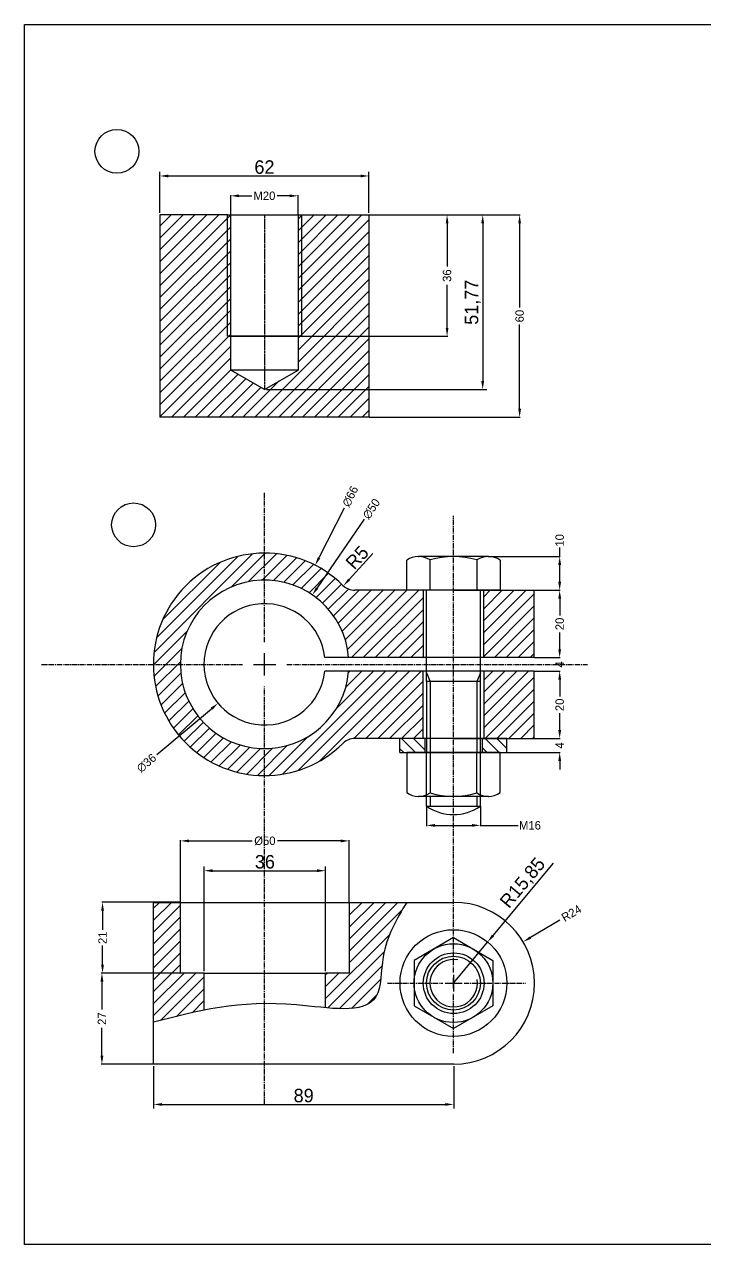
# Model space of a CAD drawing. Header units: millimetres. Extents: x -2626 to 3046, y -440 to 1628.
# Drawn here: x -2611.2 to -2409.2, y 427.7 to 789.7 of the extents above; entities that cross this region are included whole.
import ezdxf

# ---------------------------------------------------------------- set-up
doc = ezdxf.new("R2010")
doc.units = ezdxf.units.MM
doc.linetypes.add('CENTER2', pattern=[1.125, 0.75, -0.125, 0.125, -0.125])
doc.dimstyles.new('ISO-25', dxfattribs={"dimtxt": 4, "dimasz": 2.5, "dimexe": 1.25, "dimexo": 0.625, "dimtad": 1, "dimtxsty": 'Standard', "dimcen": 2.5, "dimadec": 0, "dimazin": 0, "dimtfac": 1, "dimtmove": 0, "dimatfit": 3, "dimfxl": 1, "dimarcsym": 0})
doc.dimstyles.get("Standard").update_dxf_attribs({"dimtxt": 2.5, "dimasz": 2.5, "dimexe": 0.18, "dimexo": 0.0625, "dimtad": 0, "dimdec": 0, "dimzin": 0, "dimdsep": 46, "dimtxsty": 'Standard', "dimcen": 2.5, "dimclrd": 3, "dimclre": 3, "dimclrt": 4, "dimadec": 0, "dimazin": 0, "dimtfac": 1, "dimtdec": 0, "dimtofl": 0, "dimtmove": 0, "dimatfit": 3, "dimfxl": 1, "dimtolj": 1, "dimtzin": 0, "dimarcsym": 0})
pattern_1 = [(45, (-2815.7956, 204.8448), (-1.767767, 1.767767), [])]

# ---------------------------------------------------------------- blocks, each defined once
blk = doc.blocks.new('*U309')
at = {"color": 0, "linetype": 'CENTER2', "transparency": 16777216}
blk.add_line((0, 18.12), (0, -33.89), dxfattribs=at)
blk = doc.blocks.new('*U310')
at = {"color": 0, "linetype": 'CENTER2', "ltscale": 2, "transparency": 16777216}
for p, q in [((0, 3.17), (0, 138.65)), ((-19.59, 0), (-3.17, 0)), ((3.17, 0), (21.35, 0)), ((0, -20.76), (0, -3.17))]:
    blk.add_line(p, q, dxfattribs=at)
at = {"color": 0, "linetype": 'Continuous', "ltscale": 2, "transparency": 16777216}
for p, q in [((-1.58, 0), (1.58, 0)), ((0, -1.58), (0, 1.58))]:
    blk.add_line(p, q, dxfattribs=at)
blk = doc.blocks.new('*U311')
at = {"color": 0, "linetype": 'CENTER2', "ltscale": 2, "transparency": 16777216}
for p, q in [((0, 6.6), (0, 51)), ((-66.14, 0), (-6.6, 0)), ((6.6, 0), (95.8, 0)), ((0, -130.45), (0, -6.6))]:
    blk.add_line(p, q, dxfattribs=at)
at = {"color": 0, "linetype": 'Continuous', "ltscale": 2, "transparency": 16777216}
for p, q in [((-3.3, 0), (3.3, 0)), ((0, -3.3), (0, 3.3))]:
    blk.add_line(p, q, dxfattribs=at)
blk = doc.blocks.new('*D335')
at = {"color": 3, "lineweight": -2, "transparency": 16777216}
for p, q in [((-2550.05, 733.24), (-2550.05, 739.04)), ((-2547.55, 738.86), (-2543.8, 738.86)), ((-2532.55, 738.86), (-2536.3, 738.86)), ((-2530.05, 733.24), (-2530.05, 739.04))]:
    blk.add_line(p, q, dxfattribs=at)
at = {"color": 3, "transparency": 16777216}
for points in [[(-2547.55, 739.27), (-2547.55, 738.44), (-2550.05, 738.86)], [(-2532.55, 739.27), (-2532.55, 738.44), (-2530.05, 738.86)]]:
    blk.add_solid(points, dxfattribs=at)
at = {"layer": 'Defpoints', "color": 0, "transparency": 16777216}
for p in [(-2530.05, 738.86), (-2550.05, 733.18), (-2530.05, 733.18)]:
    blk.add_point(p, dxfattribs=at)
at = {"transparency": 16777216, "insert": (-2540.05, 738.86), "char_height": 2.5, "attachment_point": 5}
blk.add_mtext('\\A1;M20', dxfattribs=at)
blk = doc.blocks.new('*D336')
at = {"color": 3, "lineweight": -2, "transparency": 16777216}
for p, q in [((-2508.99, 733.18), (-2464.17, 733.18)), ((-2464.35, 730.68), (-2464.35, 705.68)), ((-2464.35, 675.68), (-2464.35, 700.68)), ((-2508.99, 673.18), (-2464.17, 673.18))]:
    blk.add_line(p, q, dxfattribs=at)
at = {"color": 3, "transparency": 16777216}
for points in [[(-2464.76, 730.68), (-2463.93, 730.68), (-2464.35, 733.18)], [(-2464.76, 675.68), (-2463.93, 675.68), (-2464.35, 673.18)]]:
    blk.add_solid(points, dxfattribs=at)
at = {"layer": 'Defpoints', "color": 0, "transparency": 16777216}
for p in [(-2509.05, 733.18), (-2509.05, 673.18), (-2464.35, 673.18)]:
    blk.add_point(p, dxfattribs=at)
at = {"color": 4, "transparency": 16777216, "insert": (-2464.35, 703.18), "char_height": 2.5, "attachment_point": 5, "rotation": 90}
blk.add_mtext('\\A1;60', dxfattribs=at)
blk = doc.blocks.new('*D337')
at = {"color": 3, "lineweight": -2, "transparency": 16777216}
for p, q in [((-2550.99, 733.18), (-2485.69, 733.18)), ((-2485.87, 730.68), (-2485.87, 717.89)), ((-2485.87, 699.68), (-2485.87, 712.47)), ((-2550.99, 697.18), (-2485.69, 697.18))]:
    blk.add_line(p, q, dxfattribs=at)
at = {"color": 3, "transparency": 16777216}
for points in [[(-2486.28, 730.68), (-2485.45, 730.68), (-2485.87, 733.18)], [(-2486.28, 699.68), (-2485.45, 699.68), (-2485.87, 697.18)]]:
    blk.add_solid(points, dxfattribs=at)
at = {"layer": 'Defpoints', "color": 0, "transparency": 16777216}
for p in [(-2551.05, 733.18), (-2551.05, 697.18), (-2485.87, 697.18)]:
    blk.add_point(p, dxfattribs=at)
at = {"transparency": 16777216, "insert": (-2485.87, 715.18), "char_height": 2.5, "attachment_point": 5, "rotation": 90}
blk.add_mtext('\\A1;36', dxfattribs=at)
blk = doc.blocks.new('*D338')
at = {"color": 3, "lineweight": -2, "transparency": 16777216}
for p, q in [((-2452.47, 631.84), (-2452.47, 634.55)), ((-2473.67, 631.84), (-2452.29, 631.84)), ((-2452.47, 624.34), (-2452.47, 629.34)), ((-2470.08, 621.84), (-2452.29, 621.84))]:
    blk.add_line(p, q, dxfattribs=at)
at = {"color": 3, "transparency": 16777216}
for points in [[(-2452.89, 629.34), (-2452.05, 629.34), (-2452.47, 631.84)], [(-2452.89, 624.34), (-2452.05, 624.34), (-2452.47, 621.84)]]:
    blk.add_solid(points, dxfattribs=at)
at = {"layer": 'Defpoints', "color": 0, "transparency": 16777216}
for p in [(-2473.73, 631.84), (-2470.14, 621.84), (-2452.47, 621.84)]:
    blk.add_point(p, dxfattribs=at)
at = {"transparency": 16777216, "insert": (-2452.47, 636.64), "char_height": 2.5, "attachment_point": 5, "rotation": 90}
blk.add_mtext('\\A1;10', dxfattribs=at)
blk = doc.blocks.new('*D339')
at = {"color": 3, "lineweight": -2, "transparency": 16777216}
for p, q in [((-2459.93, 621.84), (-2452.29, 621.84)), ((-2452.47, 619.34), (-2452.47, 614.34)), ((-2452.47, 604.34), (-2452.47, 609.34)), ((-2459.93, 601.84), (-2452.29, 601.84))]:
    blk.add_line(p, q, dxfattribs=at)
at = {"color": 3, "transparency": 16777216}
for points in [[(-2452.88, 619.34), (-2452.05, 619.34), (-2452.47, 621.84)], [(-2452.88, 604.34), (-2452.05, 604.34), (-2452.47, 601.84)]]:
    blk.add_solid(points, dxfattribs=at)
at = {"layer": 'Defpoints', "color": 0, "transparency": 16777216}
for p in [(-2459.99, 621.84), (-2452.47, 621.84), (-2459.99, 601.84)]:
    blk.add_point(p, dxfattribs=at)
at = {"transparency": 16777216, "insert": (-2452.47, 611.84), "char_height": 2.5, "attachment_point": 5, "rotation": 90}
blk.add_mtext('\\A1;20', dxfattribs=at)
blk = doc.blocks.new('*D340')
at = {"color": 3, "lineweight": -2, "transparency": 16777216}
for p, q in [((-2452.47, 604.34), (-2452.47, 606.84)), ((-2459.93, 601.84), (-2452.29, 601.84)), ((-2459.93, 597.84), (-2452.29, 597.84)), ((-2452.47, 595.34), (-2452.47, 592.84))]:
    blk.add_line(p, q, dxfattribs=at)
at = {"color": 3, "transparency": 16777216}
for points in [[(-2452.88, 604.34), (-2452.05, 604.34), (-2452.47, 601.84)], [(-2452.88, 595.34), (-2452.05, 595.34), (-2452.47, 597.84)]]:
    blk.add_solid(points, dxfattribs=at)
at = {"layer": 'Defpoints', "color": 0, "transparency": 16777216}
for p in [(-2459.99, 601.84), (-2452.47, 601.84), (-2459.99, 597.84)]:
    blk.add_point(p, dxfattribs=at)
at = {"transparency": 16777216, "insert": (-2452.47, 599.84), "char_height": 2.5, "attachment_point": 5, "rotation": 90}
blk.add_mtext('\\A1;4', dxfattribs=at)
blk = doc.blocks.new('*D341')
at = {"color": 3, "lineweight": -2, "transparency": 16777216}
for p, q in [((-2459.93, 597.84), (-2452.29, 597.84)), ((-2452.47, 595.34), (-2452.47, 590.34)), ((-2452.47, 580.34), (-2452.47, 585.34)), ((-2459.93, 577.84), (-2452.29, 577.84))]:
    blk.add_line(p, q, dxfattribs=at)
at = {"color": 3, "transparency": 16777216}
for points in [[(-2452.88, 595.34), (-2452.05, 595.34), (-2452.47, 597.84)], [(-2452.88, 580.34), (-2452.05, 580.34), (-2452.47, 577.84)]]:
    blk.add_solid(points, dxfattribs=at)
at = {"layer": 'Defpoints', "color": 0, "transparency": 16777216}
for p in [(-2459.99, 597.84), (-2452.47, 597.84), (-2459.99, 577.84)]:
    blk.add_point(p, dxfattribs=at)
at = {"transparency": 16777216, "insert": (-2452.47, 587.84), "char_height": 2.5, "attachment_point": 5, "rotation": 90}
blk.add_mtext('\\A1;20', dxfattribs=at)
blk = doc.blocks.new('*D342')
at = {"color": 3, "lineweight": -2, "transparency": 16777216}
for p, q in [((-2452.47, 580.34), (-2452.47, 582.84)), ((-2468.08, 577.84), (-2452.29, 577.84)), ((-2468.08, 573.69), (-2452.29, 573.69)), ((-2452.47, 571.19), (-2452.47, 568.69))]:
    blk.add_line(p, q, dxfattribs=at)
at = {"color": 3, "transparency": 16777216}
for points in [[(-2452.88, 580.34), (-2452.05, 580.34), (-2452.47, 577.84)], [(-2452.88, 571.19), (-2452.05, 571.19), (-2452.47, 573.69)]]:
    blk.add_solid(points, dxfattribs=at)
at = {"layer": 'Defpoints', "color": 0, "transparency": 16777216}
for p in [(-2468.14, 577.84), (-2452.47, 577.84), (-2468.14, 573.69)]:
    blk.add_point(p, dxfattribs=at)
at = {"transparency": 16777216, "insert": (-2452.47, 575.77), "char_height": 2.5, "attachment_point": 5, "rotation": 90}
blk.add_mtext('\\A1;4', dxfattribs=at)
blk = doc.blocks.new('*D343')
at = {"color": 3, "lineweight": -2, "transparency": 16777216}
for p, q in [((-2491.99, 557.75), (-2491.99, 551.88)), ((-2475.99, 557.75), (-2475.99, 551.88)), ((-2489.49, 552.06), (-2478.49, 552.06)), ((-2475.99, 552.06), (-2464.82, 552.06))]:
    blk.add_line(p, q, dxfattribs=at)
at = {"color": 3, "transparency": 16777216}
for points in [[(-2489.49, 552.48), (-2489.49, 551.65), (-2491.99, 552.06)], [(-2478.49, 552.48), (-2478.49, 551.65), (-2475.99, 552.06)]]:
    blk.add_solid(points, dxfattribs=at)
at = {"layer": 'Defpoints', "color": 0, "transparency": 16777216}
for p in [(-2491.99, 557.81), (-2475.99, 557.81), (-2475.99, 552.06)]:
    blk.add_point(p, dxfattribs=at)
at = {"transparency": 16777216, "insert": (-2461.28, 552.06), "char_height": 2.5, "attachment_point": 5}
blk.add_mtext('\\A1;M16', dxfattribs=at)
blk = doc.blocks.new('*D344')
at = {"color": 3, "lineweight": -2, "transparency": 16777216}
for p, q in [((-2452.4, 523.98), (-2461.14, 518.78)), ((-2483.91, 502.74), (-2483.91, 507.74)), ((-2486.41, 505.24), (-2481.41, 505.24))]:
    blk.add_line(p, q, dxfattribs=at)
at = {"color": 3, "transparency": 16777216}
blk.add_solid([(-2461.35, 519.14), (-2460.93, 518.43), (-2463.29, 517.51)], dxfattribs=at)
at = {"layer": 'Defpoints', "color": 0, "transparency": 16777216}
for p in [(-2463.29, 517.51), (-2483.91, 505.24)]:
    blk.add_point(p, dxfattribs=at)
at = {"transparency": 16777216, "insert": (-2449, 526.01), "char_height": 2.5, "attachment_point": 5, "rotation": 30.7449}
blk.add_mtext('\\A1;R24', dxfattribs=at)
blk = doc.blocks.new('*D345')
at = {"color": 3, "lineweight": -2, "transparency": 16777216}
for p, q in [((-2564.98, 529.24), (-2588.25, 529.24)), ((-2588.07, 526.74), (-2588.07, 521.03)), ((-2588.07, 510.74), (-2588.07, 516.44)), ((-2564.98, 508.24), (-2588.25, 508.24))]:
    blk.add_line(p, q, dxfattribs=at)
at = {"color": 3, "transparency": 16777216}
for points in [[(-2588.49, 526.74), (-2587.65, 526.74), (-2588.07, 529.24)], [(-2588.49, 510.74), (-2587.65, 510.74), (-2588.07, 508.24)]]:
    blk.add_solid(points, dxfattribs=at)
at = {"layer": 'Defpoints', "color": 0, "transparency": 16777216}
for p in [(-2564.91, 529.24), (-2588.07, 508.24), (-2564.91, 508.24)]:
    blk.add_point(p, dxfattribs=at)
at = {"transparency": 16777216, "insert": (-2588.07, 518.74), "char_height": 2.5, "attachment_point": 5, "rotation": 90}
blk.add_mtext('\\A1;21', dxfattribs=at)
blk = doc.blocks.new('*D346')
at = {"color": 3, "lineweight": -2, "transparency": 16777216}
for p, q in [((-2564.98, 508.24), (-2588.43, 508.24)), ((-2588.25, 505.74), (-2588.25, 497.44)), ((-2588.25, 483.74), (-2588.25, 492.03)), ((-2572.98, 481.24), (-2588.43, 481.24))]:
    blk.add_line(p, q, dxfattribs=at)
at = {"color": 3, "transparency": 16777216}
for points in [[(-2588.67, 505.74), (-2587.83, 505.74), (-2588.25, 508.24)], [(-2588.67, 483.74), (-2587.83, 483.74), (-2588.25, 481.24)]]:
    blk.add_solid(points, dxfattribs=at)
at = {"layer": 'Defpoints', "color": 0, "transparency": 16777216}
for p in [(-2564.91, 508.24), (-2588.25, 481.24), (-2572.91, 481.24)]:
    blk.add_point(p, dxfattribs=at)
at = {"transparency": 16777216, "insert": (-2588.25, 494.74), "char_height": 2.5, "attachment_point": 5, "rotation": 90}
blk.add_mtext('\\A1;27', dxfattribs=at)
blk = doc.blocks.new('*D347')
at = {"color": 3, "lineweight": -2, "transparency": 16777216}
for p, q in [((-2564.91, 529.3), (-2564.91, 547.64)), ((-2562.41, 547.46), (-2543.66, 547.46)), ((-2517.41, 547.46), (-2536.16, 547.46)), ((-2514.91, 529.3), (-2514.91, 547.64))]:
    blk.add_line(p, q, dxfattribs=at)
at = {"color": 3, "transparency": 16777216}
for points in [[(-2562.41, 547.88), (-2562.41, 547.05), (-2564.91, 547.46)], [(-2517.41, 547.88), (-2517.41, 547.05), (-2514.91, 547.46)]]:
    blk.add_solid(points, dxfattribs=at)
at = {"layer": 'Defpoints', "color": 0, "transparency": 16777216}
for p in [(-2514.91, 547.46), (-2564.91, 529.24), (-2514.91, 529.24)]:
    blk.add_point(p, dxfattribs=at)
at = {"transparency": 16777216, "insert": (-2539.91, 547.46), "char_height": 2.5, "attachment_point": 5}
blk.add_mtext('\\A1;%%C50', dxfattribs=at)
blk = doc.blocks.new('*D348')
at = {"color": 3, "lineweight": -2, "transparency": 16777216}
for p, q in [((-2516.38, 646.15), (-2523.87, 631.47)), ((-2539.99, 597.34), (-2539.99, 602.34)), ((-2542.49, 599.84), (-2537.49, 599.84))]:
    blk.add_line(p, q, dxfattribs=at)
at = {"color": 3, "transparency": 16777216}
blk.add_solid([(-2524.24, 631.66), (-2523.49, 631.28), (-2525, 629.24)], dxfattribs=at)
at = {"layer": 'Defpoints', "color": 0, "transparency": 16777216}
for p in [(-2525, 629.24), (-2554.98, 570.44)]:
    blk.add_point(p, dxfattribs=at)
at = {"transparency": 16777216, "insert": (-2514.58, 649.68), "char_height": 2.5, "attachment_point": 5, "rotation": 62.9821}
blk.add_mtext('\\A1;∅66', dxfattribs=at)
blk = doc.blocks.new('*D349')
at = {"color": 3, "lineweight": -2, "transparency": 16777216}
for p, q in [((-2510.42, 642.89), (-2524.42, 622.51)), ((-2539.99, 597.34), (-2539.99, 602.34)), ((-2542.49, 599.84), (-2537.49, 599.84))]:
    blk.add_line(p, q, dxfattribs=at)
at = {"color": 3, "transparency": 16777216}
blk.add_solid([(-2524.76, 622.75), (-2524.08, 622.27), (-2525.84, 620.45)], dxfattribs=at)
at = {"layer": 'Defpoints', "color": 0, "transparency": 16777216}
for p in [(-2525.84, 620.45), (-2554.15, 579.24)]:
    blk.add_point(p, dxfattribs=at)
at = {"transparency": 16777216, "insert": (-2508.3, 645.98), "char_height": 2.5, "attachment_point": 5, "rotation": 55.5142}
blk.add_mtext('\\A1;∅50', dxfattribs=at)
blk = doc.blocks.new('*D350')
at = {"color": 3, "lineweight": -2, "transparency": 16777216}
for p, q in [((-2539.99, 597.34), (-2539.99, 602.34)), ((-2542.49, 599.84), (-2537.49, 599.84)), ((-2572, 573.08), (-2555.72, 586.69))]:
    blk.add_line(p, q, dxfattribs=at)
at = {"color": 3, "transparency": 16777216}
blk.add_solid([(-2555.99, 587.01), (-2555.45, 586.37), (-2553.8, 588.3)], dxfattribs=at)
at = {"layer": 'Defpoints', "color": 0, "transparency": 16777216}
for p in [(-2526.18, 611.39), (-2553.8, 588.3)]:
    blk.add_point(p, dxfattribs=at)
at = {"transparency": 16777216, "insert": (-2575.03, 570.54), "char_height": 2.5, "attachment_point": 5, "rotation": 39.9025}
blk.add_mtext('\\A1;∅36', dxfattribs=at)
blk = doc.blocks.new('*D409')
at = {"color": 0, "lineweight": -2, "transparency": 16777216}
for p, q in [((-2539.43, 733.18), (-2474.05, 733.18)), ((-2475.3, 730.68), (-2475.3, 683.91)), ((-2539.43, 681.41), (-2474.05, 681.41))]:
    blk.add_line(p, q, dxfattribs=at)
at = {"color": 0, "transparency": 16777216}
for points in [[(-2475.72, 730.68), (-2474.88, 730.68), (-2475.3, 733.18)], [(-2475.72, 683.91), (-2474.88, 683.91), (-2475.3, 681.41)]]:
    blk.add_solid(points, dxfattribs=at)
at = {"layer": 'Defpoints', "color": 0, "transparency": 16777216}
for p in [(-2540.05, 733.18), (-2540.05, 681.41), (-2475.3, 681.41)]:
    blk.add_point(p, dxfattribs=at)
at = {"color": 0, "transparency": 16777216, "insert": (-2478.26, 707.29), "char_height": 4, "attachment_point": 5, "rotation": 90}
blk.add_mtext('51,77', dxfattribs=at)
blk = doc.blocks.new('*D410')
at = {"color": 0, "lineweight": -2, "transparency": 16777216}
for p, q in [((-2571.05, 733.8), (-2571.05, 746)), ((-2509.05, 733.8), (-2509.05, 746)), ((-2568.55, 744.75), (-2511.55, 744.75))]:
    blk.add_line(p, q, dxfattribs=at)
at = {"color": 0, "transparency": 16777216}
for points in [[(-2568.55, 745.16), (-2568.55, 744.33), (-2571.05, 744.75)], [(-2511.55, 745.16), (-2511.55, 744.33), (-2509.05, 744.75)]]:
    blk.add_solid(points, dxfattribs=at)
at = {"layer": 'Defpoints', "color": 0, "transparency": 16777216}
for p in [(-2509.05, 744.75), (-2571.05, 733.18), (-2509.05, 733.18)]:
    blk.add_point(p, dxfattribs=at)
at = {"color": 0, "transparency": 16777216, "insert": (-2540.05, 747.37), "char_height": 4, "attachment_point": 5}
blk.add_mtext('62', dxfattribs=at)
blk = doc.blocks.new('*D411')
at = {"color": 0, "lineweight": -2, "transparency": 16777216}
for p, q in [((-2557.91, 508.86), (-2557.91, 539.87)), ((-2521.91, 508.86), (-2521.91, 539.87)), ((-2555.41, 538.62), (-2524.41, 538.62))]:
    blk.add_line(p, q, dxfattribs=at)
at = {"color": 0, "transparency": 16777216}
for points in [[(-2555.41, 539.04), (-2555.41, 538.21), (-2557.91, 538.62)], [(-2524.41, 539.04), (-2524.41, 538.21), (-2521.91, 538.62)]]:
    blk.add_solid(points, dxfattribs=at)
at = {"layer": 'Defpoints', "color": 0, "transparency": 16777216}
for p in [(-2521.91, 538.62), (-2557.91, 508.24), (-2521.91, 508.24)]:
    blk.add_point(p, dxfattribs=at)
at = {"color": 0, "transparency": 16777216, "insert": (-2539.91, 541.25), "char_height": 4, "attachment_point": 5}
blk.add_mtext('36', dxfattribs=at)
blk = doc.blocks.new('*D412')
at = {"color": 0, "lineweight": -2, "transparency": 16777216}
blk.add_line((-2507.92, 632.7), (-2514.94, 624.99), dxfattribs=at)
at = {"color": 0, "transparency": 16777216}
blk.add_solid([(-2515.24, 625.28), (-2514.63, 624.71), (-2516.62, 623.15)], dxfattribs=at)
at = {"layer": 'Defpoints', "color": 0, "transparency": 16777216}
for p in [(-2513.25, 626.84), (-2516.62, 623.15)]:
    blk.add_point(p, dxfattribs=at)
at = {"color": 0, "transparency": 16777216, "insert": (-2512.53, 631.54), "char_height": 4, "attachment_point": 5, "rotation": 47.6841}
blk.add_mtext('R5', dxfattribs=at)
blk = doc.blocks.new('*D414')
at = {"color": 0, "lineweight": -2, "transparency": 16777216}
for p, q in [((-2454.38, 540.88), (-2472.25, 519.39)), ((-2483.98, 505.27), (-2473.85, 517.46))]:
    blk.add_line(p, q, dxfattribs=at)
at = {"color": 0, "transparency": 16777216}
blk.add_solid([(-2472.57, 519.65), (-2471.93, 519.12), (-2473.85, 517.46)], dxfattribs=at)
at = {"layer": 'Defpoints', "color": 0, "transparency": 16777216}
for p in [(-2473.85, 517.46), (-2483.98, 505.27)]:
    blk.add_point(p, dxfattribs=at)
at = {"color": 0, "transparency": 16777216, "insert": (-2463.24, 534.86), "char_height": 4, "attachment_point": 5, "rotation": 50.2638}
blk.add_mtext('R15,85', dxfattribs=at)
blk = doc.blocks.new('*D415')
at = {"color": 0, "lineweight": -2, "transparency": 16777216}
for p, q in [((-2572.91, 480.61), (-2572.91, 468.02)), ((-2483.91, 480.61), (-2483.91, 468.02)), ((-2570.41, 469.27), (-2486.41, 469.27))]:
    blk.add_line(p, q, dxfattribs=at)
at = {"color": 0, "transparency": 16777216}
for points in [[(-2570.41, 469.68), (-2570.41, 468.85), (-2572.91, 469.27)], [(-2486.41, 469.68), (-2486.41, 468.85), (-2483.91, 469.27)]]:
    blk.add_solid(points, dxfattribs=at)
at = {"layer": 'Defpoints', "color": 0, "transparency": 16777216}
for p in [(-2572.91, 481.24), (-2483.91, 481.24), (-2483.91, 469.27)]:
    blk.add_point(p, dxfattribs=at)
at = {"color": 0, "transparency": 16777216, "insert": (-2528.41, 471.89), "char_height": 4, "attachment_point": 5}
blk.add_mtext('89', dxfattribs=at)

msp = doc.modelspace()

# ---------------------------------------------------------------- hatches: boundary and pattern name
at = {"ltscale": 6}
h = msp.add_hatch(dxfattribs=at)
h.set_pattern_fill('ANSI31', color=3, scale=20)
h.set_pattern_definition([(45, (-2997.3091, 215.2144), (-1.767767, 1.767767), [])])
h.paths.add_polyline_path([(-2551.052, 733.179), (-2571.052, 733.179), (-2571.052, 673.179), (-2509.052, 673.179), (-2509.052, 733.179), (-2529.052, 733.179), (-2529.052, 697.185), (-2530.052, 697.185), (-2530.052, 687.179), (-2540.052, 681.406), (-2550.052, 687.179), (-2550.052, 697.185), (-2551.052, 697.185)])
h.paths.add_polyline_path([(-2551.052, 697.185), (-2550.052, 697.185), (-2550.052, 733.179), (-2551.052, 733.179)], flags=16)
h.paths.add_polyline_path([(-2529.052, 733.179), (-2530.052, 733.179), (-2530.052, 697.185), (-2529.052, 697.185)], flags=17)
h = msp.add_hatch()
h.set_pattern_fill('ANSI31', color=3, scale=20)
h.set_pattern_definition(pattern_1)
h.paths.add_polyline_path([(-2492.992, 601.843), (-2492.992, 621.843), (-2497.842, 621.843), (-2513.252, 621.843, -0.1976528), (-2516.771, 623.29, 2.3977587), (-2516.771, 576.396, -0.1976528), (-2513.252, 577.843), (-2492.992, 577.843), (-2492.992, 597.843), (-2515.072, 597.843, -24.9599358), (-2515.072, 601.843)])
h = msp.add_hatch()
h.set_pattern_fill('ANSI31', color=3, scale=20)
h.set_pattern_definition(pattern_1)
h.paths.add_polyline_path([(-2459.992, 621.843), (-2474.992, 621.843), (-2474.992, 601.843), (-2459.992, 601.843)])
h.paths.add_polyline_path([(-2474.992, 577.843), (-2468.142, 577.843), (-2459.992, 577.843), (-2459.992, 597.843), (-2474.992, 597.843)])
h = msp.add_hatch()
h.set_pattern_fill('ANSI31', color=0, scale=20, angle=90)
h.set_pattern_definition([(135, (-2815.7956, 204.8448), (-1.767767, -1.767767), [])])
h.paths.add_polyline_path([(-2492.492, 577.843), (-2499.842, 577.843), (-2499.842, 573.688), (-2492.492, 573.688)])
h.paths.add_polyline_path([(-2475.492, 573.688), (-2470.142, 573.688), (-2468.142, 573.688), (-2468.142, 577.843), (-2475.492, 577.843)])
h = msp.add_hatch()
h.set_pattern_fill('ANSI31', color=3, scale=20)
h.set_pattern_definition([(45, (-2815.7176, 189.238), (-1.767767, 1.767767), [])])
edge = h.paths.add_edge_path()
edge.add_line((-2514.914, 508.236), (-2521.914, 508.236))
edge.add_line((-2521.914, 508.236), (-2521.914, 497.951))
edge.add_spline(control_points=[(-2521.914, 497.951), (-2515.31, 497.352), (-2505.007, 497.419), (-2505.847, 515.856), (-2500.826, 524.245), (-2497.839, 529.236)], knot_values=[0, 0, 0, 0, 16.5463895, 28.5534123, 46.1915874, 46.1915874, 46.1915874, 46.1915874], degree=3, periodic=0)
edge.add_line((-2497.839, 529.236), (-2514.914, 529.236))
edge.add_line((-2514.914, 529.236), (-2514.914, 508.236))
edge = h.paths.add_edge_path()
edge.add_line((-2557.914, 508.236), (-2564.914, 508.236))
edge.add_line((-2564.914, 508.236), (-2564.914, 529.236))
edge.add_line((-2564.914, 529.236), (-2572.914, 529.236))
edge.add_line((-2572.914, 529.236), (-2572.914, 493.643))
edge.add_spline(control_points=[(-2572.914, 493.643), (-2567.998, 494.93), (-2563.082, 496.217), (-2557.914, 497.226)], knot_values=[79.4419306, 79.4419306, 79.4419306, 79.4419306, 95.9946433, 95.9946433, 95.9946433, 95.9946433], degree=3, periodic=0)
edge.add_line((-2557.914, 497.226), (-2557.914, 508.236))

# ---------------------------------------------------------------- linework, layer by layer
at = {"color": 4}
for p, q in [((-2551.052, 733.179), (-2571.052, 733.179)), ((-2529.052, 697.185), (-2551.052, 697.185)), ((-2540.052, 681.406), (-2540.052, 681.406)), ((-2494.379, 631.843), (-2494.262, 631.843)), ((-2494.379, 631.843), (-2494.262, 631.843)), ((-2473.722, 631.843), (-2473.604, 631.843)), ((-2477.067, 621.843), (-2490.917, 621.843)), ((-2483.992, 621.843), (-2459.992, 621.843)), ((-2491.992, 594.809), (-2491.992, 597.309)), ((-2468.142, 577.843), (-2499.842, 577.843)), ((-2492.492, 577.843), (-2492.492, 573.688)), ((-2483.992, 577.843), (-2459.992, 577.843)), ((-2475.492, 577.843), (-2475.492, 573.688)), ((-2468.142, 573.688), (-2468.142, 577.843)), ((-2499.842, 573.688), (-2468.142, 573.688)), ((-2494.379, 560.688), (-2494.262, 560.688)), ((-2494.379, 560.688), (-2494.262, 560.688)), ((-2491.992, 557.809), (-2491.992, 560.688)), ((-2475.992, 557.809), (-2475.992, 560.688)), ((-2473.722, 560.688), (-2473.604, 560.688)), ((-2472.287, 512.025), (-2472.287, 498.525)), ((-2557.914, 497.226), (-2557.914, 508.236)), ((-2521.914, 497.951), (-2521.914, 508.236)), ((-2472.287, 498.525), (-2483.979, 491.775))]:
    msp.add_line(p, q, dxfattribs=at)
at = {"color": 0}
for p, q in [((-2571.052, 733.179), (-2571.052, 673.179)), ((-2551.052, 733.179), (-2529.052, 733.179)), ((-2529.052, 733.179), (-2509.052, 733.179)), ((-2509.052, 733.179), (-2509.052, 673.179)), ((-2540.052, 681.406), (-2550.052, 687.179)), ((-2540.052, 681.406), (-2530.052, 687.179)), ((-2509.052, 673.179), (-2571.052, 673.179)), ((-2497.842, 621.843), (-2497.842, 630.743)), ((-2473.592, 631.843), (-2494.391, 631.843)), ((-2490.917, 621.843), (-2490.917, 630.822)), ((-2477.067, 630.822), (-2477.067, 621.843)), ((-2470.142, 630.743), (-2470.142, 621.843)), ((-2492.992, 621.843), (-2513.252, 621.843)), ((-2470.142, 621.843), (-2497.842, 621.843)), ((-2475.992, 621.843), (-2491.992, 621.843)), ((-2491.992, 597.309), (-2491.992, 621.843)), ((-2475.992, 597.309), (-2475.992, 621.843)), ((-2459.992, 601.843), (-2459.992, 621.843)), ((-2459.992, 601.843), (-2522.103, 601.843)), ((-2459.992, 597.843), (-2522.103, 597.843)), ((-2459.992, 577.843), (-2459.992, 597.843)), ((-2491.992, 597.309), (-2490.917, 594.809)), ((-2491.992, 594.809), (-2491.992, 573.688)), ((-2475.992, 594.809), (-2491.992, 594.809)), ((-2490.917, 594.809), (-2490.917, 573.688)), ((-2475.992, 597.309), (-2477.067, 594.809)), ((-2477.067, 594.809), (-2477.067, 573.688)), ((-2475.992, 573.688), (-2475.992, 597.309)), ((-2492.992, 577.843), (-2513.252, 577.843)), ((-2499.842, 573.688), (-2499.842, 577.843)), ((-2497.842, 573.688), (-2497.842, 561.789)), ((-2470.142, 573.688), (-2497.842, 573.688)), ((-2491.992, 560.688), (-2491.992, 573.688)), ((-2490.917, 573.688), (-2490.917, 561.709)), ((-2477.067, 561.709), (-2477.067, 573.688)), ((-2475.992, 560.688), (-2475.992, 573.688)), ((-2470.142, 561.789), (-2470.142, 573.688)), ((-2473.592, 560.688), (-2494.391, 560.688)), ((-2491.992, 557.809), (-2475.992, 557.809)), ((-2490.917, 560.688), (-2490.917, 557.809)), ((-2477.067, 560.688), (-2477.067, 557.809)), ((-2483.979, 518.775), (-2495.67, 512.025)), ((-2483.979, 518.775), (-2472.287, 512.025)), ((-2495.67, 512.025), (-2495.67, 498.525)), ((-2557.914, 508.236), (-2521.914, 508.236)), ((-2495.67, 498.525), (-2483.979, 491.775))]:
    msp.add_line(p, q, dxfattribs=at)
at = {"color": 3}
msp.add_lwpolyline([(-1986.568, 427.689), (-2611.246, 427.689), (-2611.246, 789.72), (-1986.568, 789.72)], close=True, dxfattribs=at)
at = {"color": 0}
for points in [[(-2551.052, 697.185), (-2551.052, 733.179)], [(-2529.052, 733.179), (-2529.052, 697.185)], [(-2474.992, 601.843), (-2474.992, 621.843), (-2492.992, 621.843), (-2492.992, 601.843)], [(-2474.992, 597.843), (-2474.992, 577.843), (-2492.992, 577.843), (-2492.992, 597.843)], [(-2483.914, 481.236), (-2572.914, 481.236), (-2572.914, 529.236), (-2483.914, 529.236)], [(-2557.914, 508.236), (-2564.914, 508.236), (-2564.914, 529.236), (-2514.914, 529.236), (-2514.914, 508.236), (-2521.914, 508.236)]]:
    msp.add_lwpolyline(points, dxfattribs=at)
for points in [[(-2550.052, 733.179), (-2530.052, 733.179), (-2530.052, 697.179), (-2550.052, 697.179)], [(-2550.052, 697.179), (-2530.052, 697.179), (-2530.052, 687.179), (-2550.052, 687.179)]]:
    msp.add_lwpolyline(points, close=True, dxfattribs=at)
for centre, radius in [((-2583.81, 752.053), 6.5), ((-2578.865, 641.242), 6.5), ((-2483.979, 505.275), 15.85), ((-2483.979, 505.275), 11.691), ((-2483.914, 505.236), 9), ((-2483.979, 505.275), 8)]:
    msp.add_circle(centre, radius, dxfattribs=at)
for centre, radius, start, end in [((-2539.992, 599.843), 33, 45.27775, 314.72225), ((-2494.321, 625.662), 6.182, 56.58973, 124.72135), ((-2483.992, 607.854), 23.989, 73.22135, 106.77865), ((-2473.663, 625.662), 6.182, 55.27865, 123.41027), ((-2539.992, 599.843), 25, 4.58857, 355.41143), ((-2539.992, 599.843), 18, 6.37937, 353.62063), ((-2494.321, 566.87), 6.182, 235.27865, 303.41027), ((-2483.992, 584.677), 23.989, 253.22135, 286.77865), ((-2473.663, 566.87), 6.182, 236.58973, 304.72135), ((-2483.992, 569.236), 13.949, 235.00418, 304.99582), ((-2483.914, 505.236), 24, 270, 90), ((-2483.914, 505.236), 7.026, 79.87415, 9.20907)]:
    msp.add_arc(centre, radius, start, end, dxfattribs=at)
at = {"color": 4}
for centre, start, end in [((-2513.252, 626.843), 225.27775, 270), ((-2513.252, 572.843), 90, 134.72225)]:
    msp.add_arc(centre, 5, start, end, dxfattribs=at)
at = {"color": 0}
msp.add_spline([(-2497.839, 529.236), (-2504.833, 513.044), (-2507.003, 501.235), (-2530.515, 498.825), (-2572.914, 493.643)], degree=3, dxfattribs=at)

# ---------------------------------------------------------------- block references
at = {"color": 1, "linetype": 'CENTER2'}
msp.add_blockref('*U309', (-2540.052, 715.179), dxfattribs=at)
at = {"color": 1, "linetype": 'CENTER2', "ltscale": 2}
for name, p in [('*U311', (-2539.992, 599.843)), ('*U310', (-2483.979, 505.275))]:
    msp.add_blockref(name, p, dxfattribs=at)

# ---------------------------------------------------------------- dimensions: what is measured, and where the dimension line sits
at = {"color": 3}
dim = msp.add_linear_dim(base=(-2509.052, 744.746), p1=(-2571.052, 733.179), p2=(-2509.052, 733.179), dimstyle='ISO-25', dxfattribs=at)
dim.commit()
dim.dimension.update_dxf_attribs({"geometry": '*D410', "text_midpoint": (-2540.052, 744.746), "dimtype": 160})
dim = msp.add_linear_dim(base=(-2530.052, 738.858), p1=(-2550.052, 733.179), p2=(-2530.052, 733.179), text='M<>', dimstyle='Standard', override={"dimclrt": 256}, dxfattribs=at)
dim.commit()
dim.dimension.update_dxf_attribs({"geometry": '*D335', "text_midpoint": (-2540.052, 738.858)})
for base, p1, p2, picture, middle in [((-2485.868, 697.185), (-2551.052, 733.179), (-2551.052, 697.185), '*D337', (-2485.868, 715.182)), ((-2452.471, 621.843), (-2473.734, 631.843), (-2470.142, 621.843), '*D338', (-2452.471, 636.637))]:
    dim = msp.add_linear_dim(base=base, p1=p1, p2=p2, angle=90, dimstyle='Standard', override={"dimclrt": 256}, dxfattribs=at)
    dim.commit()
    dim.dimension.update_dxf_attribs({"geometry": picture, "text_midpoint": middle, "dimtype": 160})
dim = msp.add_linear_dim(base=(-2475.299, 681.406), p1=(-2540.052, 733.179), p2=(-2540.052, 681.406), angle=90, dimstyle='ISO-25', dxfattribs=at)
dim.commit()
dim.dimension.update_dxf_attribs({"geometry": '*D409', "text_midpoint": (-2475.299, 707.292), "dimtype": 160})
at = {"color": 4}
dim = msp.add_linear_dim(base=(-2464.345, 673.179), p1=(-2509.052, 733.179), p2=(-2509.052, 673.179), angle=90, dimstyle='Standard', dxfattribs=at)
dim.commit()
dim.dimension.update_dxf_attribs({"geometry": '*D336', "text_midpoint": (-2464.345, 703.179), "dimtype": 160})
at = {"color": 3}
for p1, p2, picture, middle in [((-2554.983, 570.445), (-2525.001, 629.242), '*D348', (-2514.578, 649.681)), ((-2554.147, 579.236), (-2525.837, 620.45), '*D349', (-2508.299, 645.981)), ((-2526.183, 611.39), (-2553.8, 588.296), '*D350', (-2575.034, 570.541))]:
    dim = msp.add_diameter_dim_2p(p1=p1, p2=p2, dimstyle='Standard', override={"dimclrt": 256}, dxfattribs=at)
    dim.commit()
    dim.dimension.update_dxf_attribs({"geometry": picture, "text_midpoint": middle, "dimtype": 163})
for center, mpoint, picture, middle in [((-2513.252, 626.843), (-2516.618, 623.146), '*D412', (-2510.588, 629.77)), ((-2483.979, 505.275), (-2473.846, 517.463), '*D414', (-2460.961, 532.964))]:
    dim = msp.add_radius_dim(center=center, mpoint=mpoint, dimstyle='ISO-25', dxfattribs=at)
    dim.commit()
    dim.dimension.update_dxf_attribs({"geometry": picture, "text_midpoint": middle, "dimtype": 164})
for base, p1, p2, picture, middle in [((-2452.466, 621.843), (-2459.992, 601.843), (-2459.992, 621.843), '*D339', (-2452.466, 611.843)), ((-2452.466, 601.843), (-2459.992, 597.843), (-2459.992, 601.843), '*D340', (-2452.466, 599.843)), ((-2452.466, 597.843), (-2459.992, 577.843), (-2459.992, 597.843), '*D341', (-2452.466, 587.843)), ((-2452.466, 577.843), (-2468.142, 573.688), (-2468.142, 577.843), '*D342', (-2452.466, 575.766)), ((-2588.07, 508.236), (-2564.914, 529.236), (-2564.914, 508.236), '*D345', (-2588.07, 518.736)), ((-2588.25, 481.236), (-2564.914, 508.236), (-2572.914, 481.236), '*D346', (-2588.25, 494.736))]:
    dim = msp.add_linear_dim(base=base, p1=p1, p2=p2, angle=90, dimstyle='Standard', override={"dimclrt": 256}, dxfattribs=at)
    dim.commit()
    dim.dimension.update_dxf_attribs({"geometry": picture, "text_midpoint": middle})
for base, p1, p2, text, picture, middle in [((-2475.992, 552.062), (-2491.992, 557.809), (-2475.992, 557.809), 'M<>', '*D343', (-2461.277, 552.062)), ((-2514.914, 547.465), (-2564.914, 529.236), (-2514.914, 529.236), '%%C<>', '*D347', (-2539.914, 547.465))]:
    dim = msp.add_linear_dim(base=base, p1=p1, p2=p2, text=text, dimstyle='Standard', override={"dimclrt": 256}, dxfattribs=at)
    dim.commit()
    dim.dimension.update_dxf_attribs({"geometry": picture, "text_midpoint": middle, "dimtype": 160})
for base, p1, p2, picture, middle in [((-2521.914, 538.622), (-2557.914, 508.236), (-2521.914, 508.236), '*D411', (-2539.914, 541.247)), ((-2483.914, 469.266), (-2572.914, 481.236), (-2483.914, 481.236), '*D415', (-2528.414, 471.891))]:
    dim = msp.add_linear_dim(base=base, p1=p1, p2=p2, dimstyle='ISO-25', dxfattribs=at)
    dim.commit()
    dim.dimension.update_dxf_attribs({"geometry": picture, "text_midpoint": middle})
dim = msp.add_radius_dim(center=(-2483.914, 505.236), mpoint=(-2463.287, 517.506), dimstyle='Standard', override={"dimclrt": 256}, dxfattribs=at)
dim.commit()
dim.dimension.update_dxf_attribs({"geometry": '*D344', "text_midpoint": (-2448.997, 526.006), "dimtype": 164})

doc.saveas('drawing.dxf')
